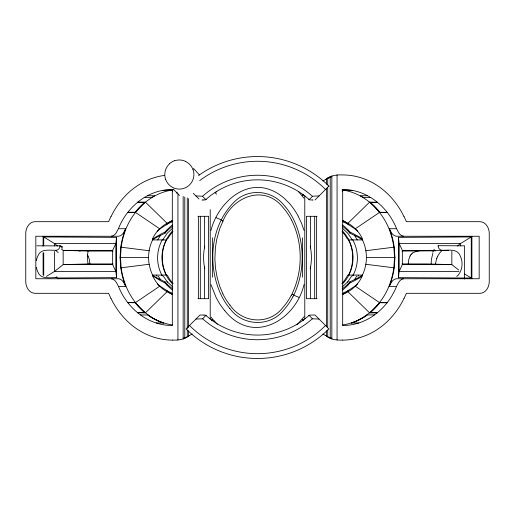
<?xml version="1.0" encoding="UTF-8"?>
<svg xmlns="http://www.w3.org/2000/svg" width="515" height="515" viewBox="0 0 515 515"><rect width="100%" height="100%" fill="white"/><g stroke="black" fill="none" stroke-linecap="round" stroke-linejoin="round"><path stroke-width="0.77" d="M55.71 250.316A4.416 4.249 -90 0 0 59.959 245.887L36.848 245.816M408.189 263.97L408.685 259.76L410.03 256.09M111.317 278.744C115.276 279.085 116.944 283.437 118.482 286.507L125.763 286.507A70.471 60.867 -90 0 1 120.774 267.845L120.053 257.5L120.761 247.149A70.22 60.654 90 0 1 125.647 228.718M403.683 278.744C399.724 279.085 398.056 283.437 396.518 286.507L389.237 286.507A70.471 60.867 90 0 0 394.226 267.845L394.947 257.5L394.239 247.149A70.22 60.654 -90 0 0 389.353 228.718M43.749 245.636L43.749 236.939L116.577 237.37L115.83 243.576L115.83 271.431L116.577 277.63L57.403 277.978M398.423 277.63L399.17 271.431L399.17 243.576L398.423 237.37L471.251 236.939L471.251 278.061L398.423 277.63L398.423 237.37M152.556 275.248L152.575 275.126A98.738 66.493 90 0 0 157.564 278.184L165.115 281.892A35.509 32.496 90 0 0 172.821 288.844M210.983 230.443C217.073 205.131 243.634 178.647 271.289 190.177A42.681 42.488 -2 0 1 278.274 193.769L283.565 197.651L289.031 202.994A66.068 65.926 -42.1 0 1 298.018 215.837M304.03 284.583C295.385 321.103 251.983 345.443 224.714 310.571M432.864 253.38L431.416 259.29L431.094 264.633M436.746 258.157L435.593 263.21A6.302 3.026 -90 0 0 435.613 264.819M342.275 191.754L343.009 190.119L352.427 190.408A68.096 58.819 90 0 1 367.575 195.745M165.766 241.599L166.751 239.526M389.237 286.507C390.782 283.437 392.449 279.085 396.408 278.744L479.175 278.744L479.175 236.256L396.408 236.256C392.539 235.941 390.859 231.724 389.346 228.724L396.621 228.724C398.134 231.724 399.814 235.941 403.683 236.256M46.434 276.401L54.493 271.431L115.83 271.431L112.656 264.633L112.656 250.374L115.83 243.576L54.493 243.576L43.749 236.939M471.251 236.939L460.507 243.576L399.17 243.576L402.344 250.374L402.344 264.633L399.17 271.431L458.91 271.431M110.957 216.519L108.594 221.682L34.994 221.682C29.014 221.817 25.596 228.364 25.75 233.739L25.75 281.261C25.596 286.636 29.014 293.183 34.994 293.318L108.594 293.318L110.957 298.481M404.043 298.481L406.406 293.318L480.006 293.318C485.986 293.183 489.405 286.636 489.25 281.261L489.25 233.739C489.405 228.364 485.986 221.817 480.006 221.682L406.406 221.682L404.043 216.519M348.758 274.444L348.249 275.474A2.556 0.811 27.3 0 1 348.623 275.081M157.693 239.919L160.564 235.278M291.303 295.404C303.026 272.235 303.226 243.338 291.561 220.085M292.926 296.865C305.195 272.641 305.344 242.353 292.926 218.135A61.33 61.169 -40.9 0 0 283.514 204.706C271.276 189.572 247.058 188.11 233.765 202.511C210.075 226.227 207.255 265.689 221.244 295.217A64.034 63.866 -45.3 0 0 229.703 308.369M167.014 238.728L166.377 239.919L152.601 239.919L152.472 239.25L153.991 238.168L161.15 233.952A159.991 107.744 90 0 1 165.115 232.053L166.757 230.096M163.004 239.462L167.304 233.166L172.782 228.036M437.666 256.129L440.068 252.472L442.334 250.348M351.648 276.143L347.908 281.583M356.728 276.143L354.436 279.722M202.627 318.817L205.955 315.354M118.398 228.737A64.523 55.729 -90 0 1 127.759 212.38L128.847 211.086A69.39 59.933 -90 0 1 137.576 202.318L137.737 202.157A72.383 62.521 90 0 1 144.252 197.548L147.419 195.739L154.693 195.739L151.526 197.548L144.252 197.548M127.92 212.244L135.194 212.244L136.121 211.086A69.39 59.933 -90 0 1 144.85 202.318L137.576 202.318M387.08 302.756L379.806 302.756L378.879 303.914A69.39 59.933 -90 0 1 370.15 312.682L377.424 312.682A69.39 59.933 -90 0 0 386.153 303.914L387.228 302.608A64.761 55.935 -90 0 0 396.498 286.501M304.082 316.706L297.039 324.83M394.239 247.149L365.83 250.734A34.415 34.325 -60.4 0 1 366.377 257.5A34.415 34.325 60.4 0 1 365.83 264.266A36.398 33.185 88.6 0 1 362.393 275.068C361.562 277.759 356.998 278.86 354.661 280.63A156.843 105.62 90 0 1 349.885 282.941L348.243 284.904M347.471 282.091L342.211 286.964M158.408 230.096L157.436 231.216L159.914 228.943L167.678 223.858A41.998 38.438 -90 0 1 172.004 221.959M356.592 284.904L357.597 283.746L355.086 286.057L347.322 291.142A42.314 38.722 -90 0 1 343.215 292.951M215.444 192.784L216.815 191.335M302.608 195.037L303.193 194.438M211.807 320.562L212.392 319.963M135.194 212.244L144.85 202.318M167.678 223.858L145.423 202.157C135.844 210.307 128.389 220.858 124.54 232.851A70.755 61.118 -90 0 0 121.173 247.155L120.465 257.5L121.173 267.851A71.038 61.362 90 0 0 124.546 282.143C129.954 298.584 141.915 313.12 157.674 320.517A68.141 58.858 -90 0 0 172.48 324.978M166.287 224.83L167.433 223.652M348.713 290.17L346.383 292.263M370.15 312.682L379.806 302.756M352.427 190.408A69.171 59.746 -90 0 0 342.687 189.507L342.687 325.493A67.665 58.44 -90 0 0 358.781 322.969A68.984 59.586 90 0 0 373.24 315.837L377.424 312.682M312.669 196.176L309.084 199.672M315.013 199.987L328.943 186.057M342.996 221.959A41.998 38.438 90 0 1 347.322 223.871L369.577 202.157L377.424 202.318A69.39 59.933 90 0 1 386.153 211.086L386.327 211.298M56.869 276.761L55.794 277.572M169.667 163.686L168.708 164.633A14.62 14.62 0 0 0 164.871 173.053A14.478 14.478 0 0 0 165.611 179.349M171.785 292.951A42.314 38.722 90 0 1 167.678 291.13L145.423 312.843L137.576 312.682A69.39 59.933 -90 0 1 128.847 303.914L128.673 303.696M172.332 340.061C178.184 340.351 184.685 339.668 189.153 335.413M325.847 179.587C330.315 175.332 336.816 174.649 342.668 174.939A81.486 70.388 -90 0 1 403.96 216.57M457.41 246.003L460.507 243.576L460.507 245.964M205.955 199.646L202.331 196.176M309.084 315.328L312.418 318.817M374.65 314.839L367.195 314.968L365.965 315.837A68.984 59.586 -90 0 1 351.507 322.976L358.781 322.976M167.678 291.142L159.914 286.057L135.458 302.608L127.772 302.608A64.761 55.935 -90 0 1 118.502 286.501M347.322 223.858L355.086 228.943L379.542 212.392L387.228 212.392A64.523 55.729 90 0 1 396.602 228.737M412.734 252.904L415.476 251.655L420.523 250.528M322.873 180.99L330.218 176.883L331.769 176.883M183.231 338.117L184.782 338.117L192.127 334.01M437.995 245.983L438.149 245.661L464.588 245.835L464.588 279.066M456.689 276.446L458.414 274.92L460.133 272.132A17.568 16.911 90 0 0 460.152 255.775C457.52 248.468 448.365 250.374 442.456 250.296M172.821 226.156A35.509 32.496 -90 0 0 165.148 233.141L157.558 236.81A98.732 66.493 -90 0 0 152.595 239.913A36.404 33.243 88.4 0 0 149.138 250.728M342.179 288.844A35.509 32.496 90 0 0 349.852 281.86L357.442 278.19A98.738 66.493 -90 0 0 362.406 275.087M147.425 195.745A68.096 58.819 -90 0 1 162.573 190.402L172.989 190.041M166.377 275.081L152.601 275.081A36.398 33.185 -88.6 0 1 149.215 264.259L120.761 267.851M111.317 236.256C115.186 235.941 116.866 231.724 118.379 228.724L125.654 228.724C124.141 231.724 122.461 235.941 118.592 236.256L35.825 236.256L35.825 278.744L118.592 278.744C122.551 279.085 124.218 283.437 125.763 286.507M302.44 195.211L303.464 195.146M211.536 319.854L212.56 319.789M203.979 199.936L202.601 199.987M313.114 196.157L319.049 195.951M195.996 319.049L202.479 318.817M435.774 250.818L401.983 251.069M113.017 263.931L88.065 263.938L63.158 264.633L54.493 271.431L54.493 251.532M202.414 199.987L202.041 199.994M327.984 177.933L329.381 177.926M171.579 190.119L171.991 190.119L172.725 191.754M370.748 197.548L363.474 197.548L360.307 195.739L367.581 195.739L370.748 197.548A72.383 62.521 -90 0 1 377.263 202.157M137.737 202.157L145.423 202.157M387.228 212.392L379.806 212.244L370.15 202.318L377.424 202.318M127.772 212.392L135.458 212.392L159.914 228.943M197.96 216.313L208.594 216.313L208.594 298.687L197.96 298.687M317.04 216.313L306.406 216.313L306.406 298.687L317.04 298.687M120.761 247.149L149.17 250.734A34.415 34.325 60.4 0 0 148.623 257.5A34.415 34.325 -60.4 0 0 149.17 264.266M112.656 250.374L63.158 250.367L61.298 248.912M402.344 250.374L448.649 250.374M112.656 264.633L63.158 264.633L63.158 250.367L88.065 251.063L113.017 251.069M120.053 257.5L148.623 257.5M366.377 257.5L394.947 257.5M402.344 264.633L451.842 264.633L458.646 269.976M394.239 267.851L365.83 264.266M348.623 275.081L362.399 275.081M387.228 302.608L379.542 302.608L355.086 286.057M127.772 302.608L135.194 302.756L144.85 312.682L137.576 312.682M377.263 312.843L369.577 312.843L363.635 317.079L357.326 320.517A68.141 58.858 90 0 1 342.52 324.978M140.531 314.968L147.805 314.968A70.922 61.259 90 0 0 163.487 322.989L156.219 322.976A68.984 59.586 -90 0 1 141.76 315.837L137.737 312.843M322.873 334.01L330.218 338.117L331.769 338.117M401.983 263.931L426.935 263.938L451.842 264.633L451.842 251.166M325.847 335.413C330.315 339.668 336.816 340.351 342.668 340.061M312.959 199.994L312.586 199.987M55.678 250.296C49.775 250.387 40.595 248.449 37.994 255.788A17.568 16.911 -90 0 0 36.333 260.642M312.489 199.987L311.021 199.936A4.641 0.818 -2.4 0 1 308.916 199.691M312.521 318.817L318.952 319.049M195.951 195.951L202.131 196.17M203.979 315.064L199.987 315.013L186.082 328.918A100.959 100.959 0 0 0 328.885 328.885L315.013 315.013L311.021 315.064A4.641 0.818 2.4 0 0 308.916 315.309M302.44 319.789L303.464 319.854M342.012 190.041L343.421 190.119M80.256 251.069L77.186 250.438M62.733 246.878L59.978 245.661M342.179 226.156A35.509 32.496 90 0 1 349.852 233.141L357.442 236.81A98.732 66.493 90 0 1 362.406 239.913L348.623 239.919L347.986 238.728M59.978 245.887L62.573 248.146M55.794 250.348L58.227 252.685M464.536 273.916L471.251 278.061M148.803 315.676L149.035 315.837A68.984 59.586 90 0 0 163.493 322.976M148.648 315.566L147.805 314.968M222.474 220.671L222.982 221.135L219.699 228.789L216.699 239.469L215.386 247.741L214.877 258.936L215.502 268.193L217.208 277.817L219.712 286.289L222.905 293.82M292.533 294.335C291.142 293.428 296.286 296.614 297.264 296.608A6.914 0.805 26.4 0 1 298.912 297.419M152.472 275.75L160.339 280.63A156.843 105.62 -90 0 0 165.115 282.941L166.757 284.904M342.218 228.036L347.696 233.166L351.996 239.462M172.789 286.964L167.53 282.091M168.617 292.263L166.287 290.17M57.59 246.003L54.493 243.576L54.493 245.964M355.086 228.943L357.565 231.216L356.592 230.096M159.914 286.057L157.403 283.746L158.408 284.904M347.322 291.142L369.577 312.843C379.162 304.693 386.598 294.136 390.454 282.143A71.038 61.362 -90 0 0 393.827 267.845L394.535 257.5L393.827 247.149A70.755 61.118 90 0 0 390.467 232.851C386.604 220.858 379.162 210.307 369.577 202.157M193.26 193.26L198.977 198.977M347.567 223.652L348.713 224.83M173.278 189.114L176.948 192.919M217.343 324.225L214.343 320.967M303.193 320.562L302.608 319.963M178.441 194.464L179.516 195.584M193.473 168.347L199.369 174.92M348.243 230.096L349.885 232.053A159.991 107.744 -90 0 1 353.85 233.952C356.47 235.825 361.182 237.016 362.431 239.848A36.404 33.243 -88.4 0 1 365.862 250.728M215.116 192.61L216.538 194.219M298.7 191.85L303.959 198.127M229.774 308.311C242.288 326.31 270.233 327.373 283.707 310.017A61.478 61.234 72.2 0 0 292.823 296.814M167.092 281.583L163.352 276.143M229.967 305.047C241.934 323.169 268.585 325.338 282.31 308.189A58.871 58.62 71.9 0 0 291.2 295.353M379.053 211.298L378.879 211.086A69.39 59.933 90 0 0 370.15 202.318M386.443 211.446L387.08 212.244M379.169 211.446L379.806 212.244M128.557 303.554L127.92 302.756M135.194 302.756L136.121 303.914A69.39 59.933 -90 0 0 144.85 312.682M354.436 235.278L357.307 239.919M160.564 279.722L158.272 276.143M298.121 216.062L301.507 223.24L304.03 230.347M291.458 219.892L291.303 219.596A59.444 59.283 -46.1 0 0 283.025 207.519C264.131 183.746 232.741 196.704 222.905 221.18L221.244 219.783L217.742 218.405A6.914 0.805 26.4 0 1 216.094 217.594M88.097 256.09L89.449 259.76L89.945 263.97M348.249 239.526L349.234 241.599M166.242 274.444L166.751 275.474A2.556 0.811 -27.3 0 0 166.377 275.081M211.008 284.718L216.088 297.4A68.862 68.714 -42.3 0 0 224.669 310.609M471.901 236.256L471.901 278.744M349.885 232.053L349.885 233.108M349.885 281.892L349.885 282.947M337.068 174.952L337.068 340.048M331.847 175.969L331.847 339.031M330.218 176.883L330.218 338.117M327.72 178.068L327.72 184.943M327.72 187.994L327.72 327.006M327.72 330.057L327.72 336.932M326.491 178.628L326.491 184.235M326.491 188.239L326.491 326.761M326.491 330.765L326.491 336.372M316.635 216.313L316.635 298.687M314.678 216.313L314.678 298.687M310.577 216.313L310.577 248.05A49.485 45.288 -90 0 1 310.577 266.95L310.577 298.687M304.783 195.996L304.783 319.004M302.44 237.808L302.44 277.192M212.56 237.808L212.56 277.192M210.217 209.663L210.217 319.004M204.423 216.313L204.423 248.05A49.485 45.288 90 0 0 204.423 266.95L204.423 298.687M200.322 216.313L200.322 298.687M198.365 216.313L198.365 298.687M188.509 198.648L188.509 327.559M188.509 330.765L188.509 336.372M187.28 197.927L187.28 328.531M187.28 330.057L187.28 336.932M184.782 197.039L184.782 338.117M183.153 196.35L183.153 339.031M177.933 193.209L177.933 340.048M177.031 192.127L177.031 193.73M165.115 232.053L165.115 233.108M165.115 281.892L165.115 282.947M116.577 237.37L116.577 277.63M43.749 252.756L43.749 275.686M43.099 236.256L43.099 246.215M43.099 252.852L43.099 274.765M325.512 325.512A96.202 96.202 0 0 1 189.488 325.512M199.678 180.591A96.202 96.202 0 0 1 325.512 189.443M198.59 175.512A100.959 100.959 0 0 1 328.885 186.115M312.322 318.811A82.246 82.246 0 0 1 202.678 318.811M202.678 196.183A82.246 82.246 0 0 1 312.322 196.183M206.026 199.685A4.641 0.811 2.2 0 1 203.953 199.923M309.026 315.495A77.611 77.611 0 0 1 205.974 315.495M205.974 199.421A77.611 77.611 0 0 1 309.026 199.414M203.953 315.077A4.641 0.811 -2.2 0 1 206.026 315.315M172.332 340.106A81.66 70.536 90 0 1 111.008 298.443M111.04 216.57A81.486 70.388 90 0 1 164.536 175.422M162.573 190.408A69.171 59.746 90 0 1 172.313 189.507L172.313 325.493A67.665 58.44 90 0 1 156.219 322.969M88.059 263.938A27.849 19.493 -90 0 1 88.059 251.063M166.216 275.177A36.597 34.582 -88 0 1 166.313 239.881M172.512 283.862A35.728 34.544 -50.7 0 1 166.165 275.197M162.051 275.499A36.777 36.14 -80.4 0 1 162.334 239.668M172.338 294.683A42.442 36.662 90 0 1 168.637 292.224M145.449 202.202A69.39 59.94 -90 0 1 171.984 190.048M167.452 223.677A42.442 36.655 90 0 1 172.216 220.362M169.847 190.408A69.171 59.746 -90 0 1 172.879 189.932M157.474 283.675A37.582 33.623 -89.6 0 1 152.575 275.692M158.459 230.154A34.891 31.93 90 0 1 172.686 220.806M152.369 239.192A37.582 33.81 88.5 0 1 157.371 231.145M172.544 289.997A34.891 31.93 -90 0 1 166.815 284.847M166.815 230.154A34.891 31.93 90 0 1 172.544 225.004M204.371 248.005A31.486 14.504 90 0 1 204.751 246.099M172.686 294.194A34.891 31.93 90 0 1 158.459 284.847M166.525 239.404A36.224 35.129 57.3 0 1 172.647 230.881M166.165 274.489A37.762 35.889 88.5 0 1 165.643 241.541M173.124 283.636A36.224 34.621 -86.7 0 1 167.324 275.165M163.062 239.964A24.392 15.102 -49.5 0 1 163.294 239.514M167.594 239.069A35.767 34.196 83.7 0 1 172.95 231.589M162.38 276.021A15.27 6.721 51 0 1 161.794 274.843M167.414 282.136A18.933 9.959 40.6 0 1 166.976 281.621M157.036 276.336A22.724 14.51 46.3 0 1 156.457 275.184M204.822 268.817A31.512 14.446 89.9 0 1 204.449 266.931M403.992 298.443A81.66 70.536 90 0 1 342.668 340.106M348.687 239.881A36.597 34.582 88 0 1 348.784 275.177M348.835 275.197A35.728 34.544 50.7 0 1 342.488 283.862M352.666 239.668A36.777 36.14 80.4 0 1 352.949 275.499M346.363 292.224A42.442 36.662 -90 0 1 342.662 294.683M343.016 190.048A69.39 59.94 90 0 1 369.551 202.202M342.784 220.362A42.442 36.655 90 0 1 347.548 223.677M367.189 314.955A70.922 61.259 90 0 1 351.513 322.989M342.121 189.932A69.171 59.746 -90 0 1 345.153 190.408M362.425 275.692A37.582 33.623 89.6 0 1 357.526 283.675M342.314 220.806A34.891 31.93 -90 0 1 356.541 230.154M357.629 231.145A37.582 33.81 -88.5 0 1 362.631 239.192M348.185 284.847A34.891 31.93 -90 0 1 342.456 289.997M342.456 225.004A34.891 31.93 -90 0 1 348.185 230.154M310.255 246.099A31.492 14.51 -90 0 1 310.629 248.005M356.541 284.847A34.891 31.93 90 0 1 342.314 294.194M342.353 230.881A36.224 35.129 -57.3 0 1 348.475 239.404M349.357 241.541A37.762 35.889 -88.5 0 1 348.835 274.489M347.677 275.165A36.224 34.621 86.7 0 1 341.876 283.636M351.706 239.514A24.392 15.102 49.5 0 1 351.938 239.964M342.05 231.589A35.767 34.196 -83.7 0 1 347.406 239.069M353.206 274.843A15.27 6.721 -51 0 1 352.62 276.021M348.024 281.621A18.933 9.959 -40.6 0 1 347.586 282.136M358.543 275.184A22.724 14.51 -46.3 0 1 357.964 276.336M310.551 266.931A31.505 14.439 -89.9 0 1 310.172 268.824M169.57 163.635A14.6 14.6 0 0 1 174.521 160.719M165.65 179.368A14.51 14.51 0 0 0 173.034 187.647A14.478 14.478 0 0 0 179.896 189.089A14.781 14.781 0 0 0 184.113 188.29A14.51 14.51 0 0 0 189.037 185.394A14.6 14.6 0 0 0 193.833 176.033A14.472 14.472 0 0 0 193.099 169.738M185.677 161.523A14.51 14.51 0 0 1 193.054 169.802M185.703 161.44A14.478 14.478 0 0 0 178.814 159.998A14.781 14.781 0 0 0 174.591 160.796M229.909 305.099A62.444 62.27 -51.6 0 1 222.853 293.846M214.234 321.057A84.479 84.157 -43.4 0 1 211.111 317.169M411.466 254.133A14.053 7.165 -85.8 0 1 412.747 252.987M410.745 254.983A12.186 6.347 -87.3 0 1 411.453 254.075M410.043 256.11A11.523 6.077 -88.1 0 1 410.732 254.951M442.424 250.316A4.416 4.249 90 0 1 438.168 245.887M436.823 258.408A17.439 5.832 -85.1 0 1 437.718 256.386M432.735 252.337A27.211 6.869 -86 0 1 434.287 249.215M87.395 254.951A11.523 6.077 88.1 0 1 88.091 256.11M58.671 278.873A4.41 4.223 -90 0 0 55.71 277.604C49.82 277.553 40.588 279.465 37.994 272.132A17.568 16.911 -90 0 1 36.333 267.279"/></g></svg>
